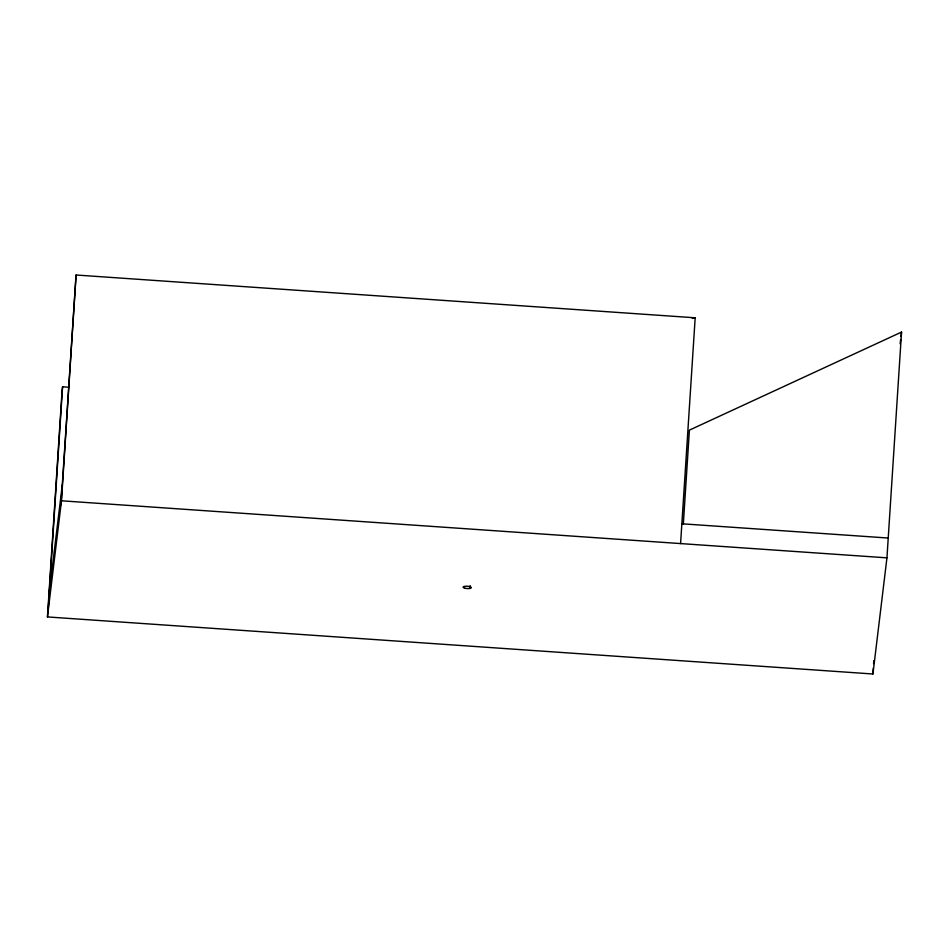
<?xml version="1.0" encoding="UTF-8"?>
<svg xmlns="http://www.w3.org/2000/svg" width="949" height="949" viewBox="0 0 949 949"><rect width="100%" height="100%" fill="white"/><g stroke="black" fill="none" stroke-linecap="round" stroke-linejoin="round"><path stroke-width="1.42" d="M683.316 524.299L689.401 430.134L901.55 332.067L886.947 557.846L872.926 673.992L47.45 616.933L62.053 391.154L62.575 386.801L68.494 387.216M47.972 612.591L62.575 386.801M60.973 504.951L76.074 275.008L695.178 317.796L680.575 543.587M47.45 616.933L61.471 500.787L76.074 275.008M470.016 588.416L470.206 585.58M872.926 673.992L873.305 668.096M873.59 663.659L873.78 660.718M49.253 592.781L62.254 485.141M900.126 343.823L900.66 339.422M901.016 336.48L901.55 332.067M692.284 318.389L695.178 317.796M681.856 523.777L888.228 538.036M61.471 500.787L886.947 557.846M465.01 588.25A4.14 1.163 3.7 0 0 471.333 587.68A4.14 1.163 3.7 0 0 465.259 586.245A4.14 1.163 3.7 0 0 465.01 588.25"/></g></svg>
